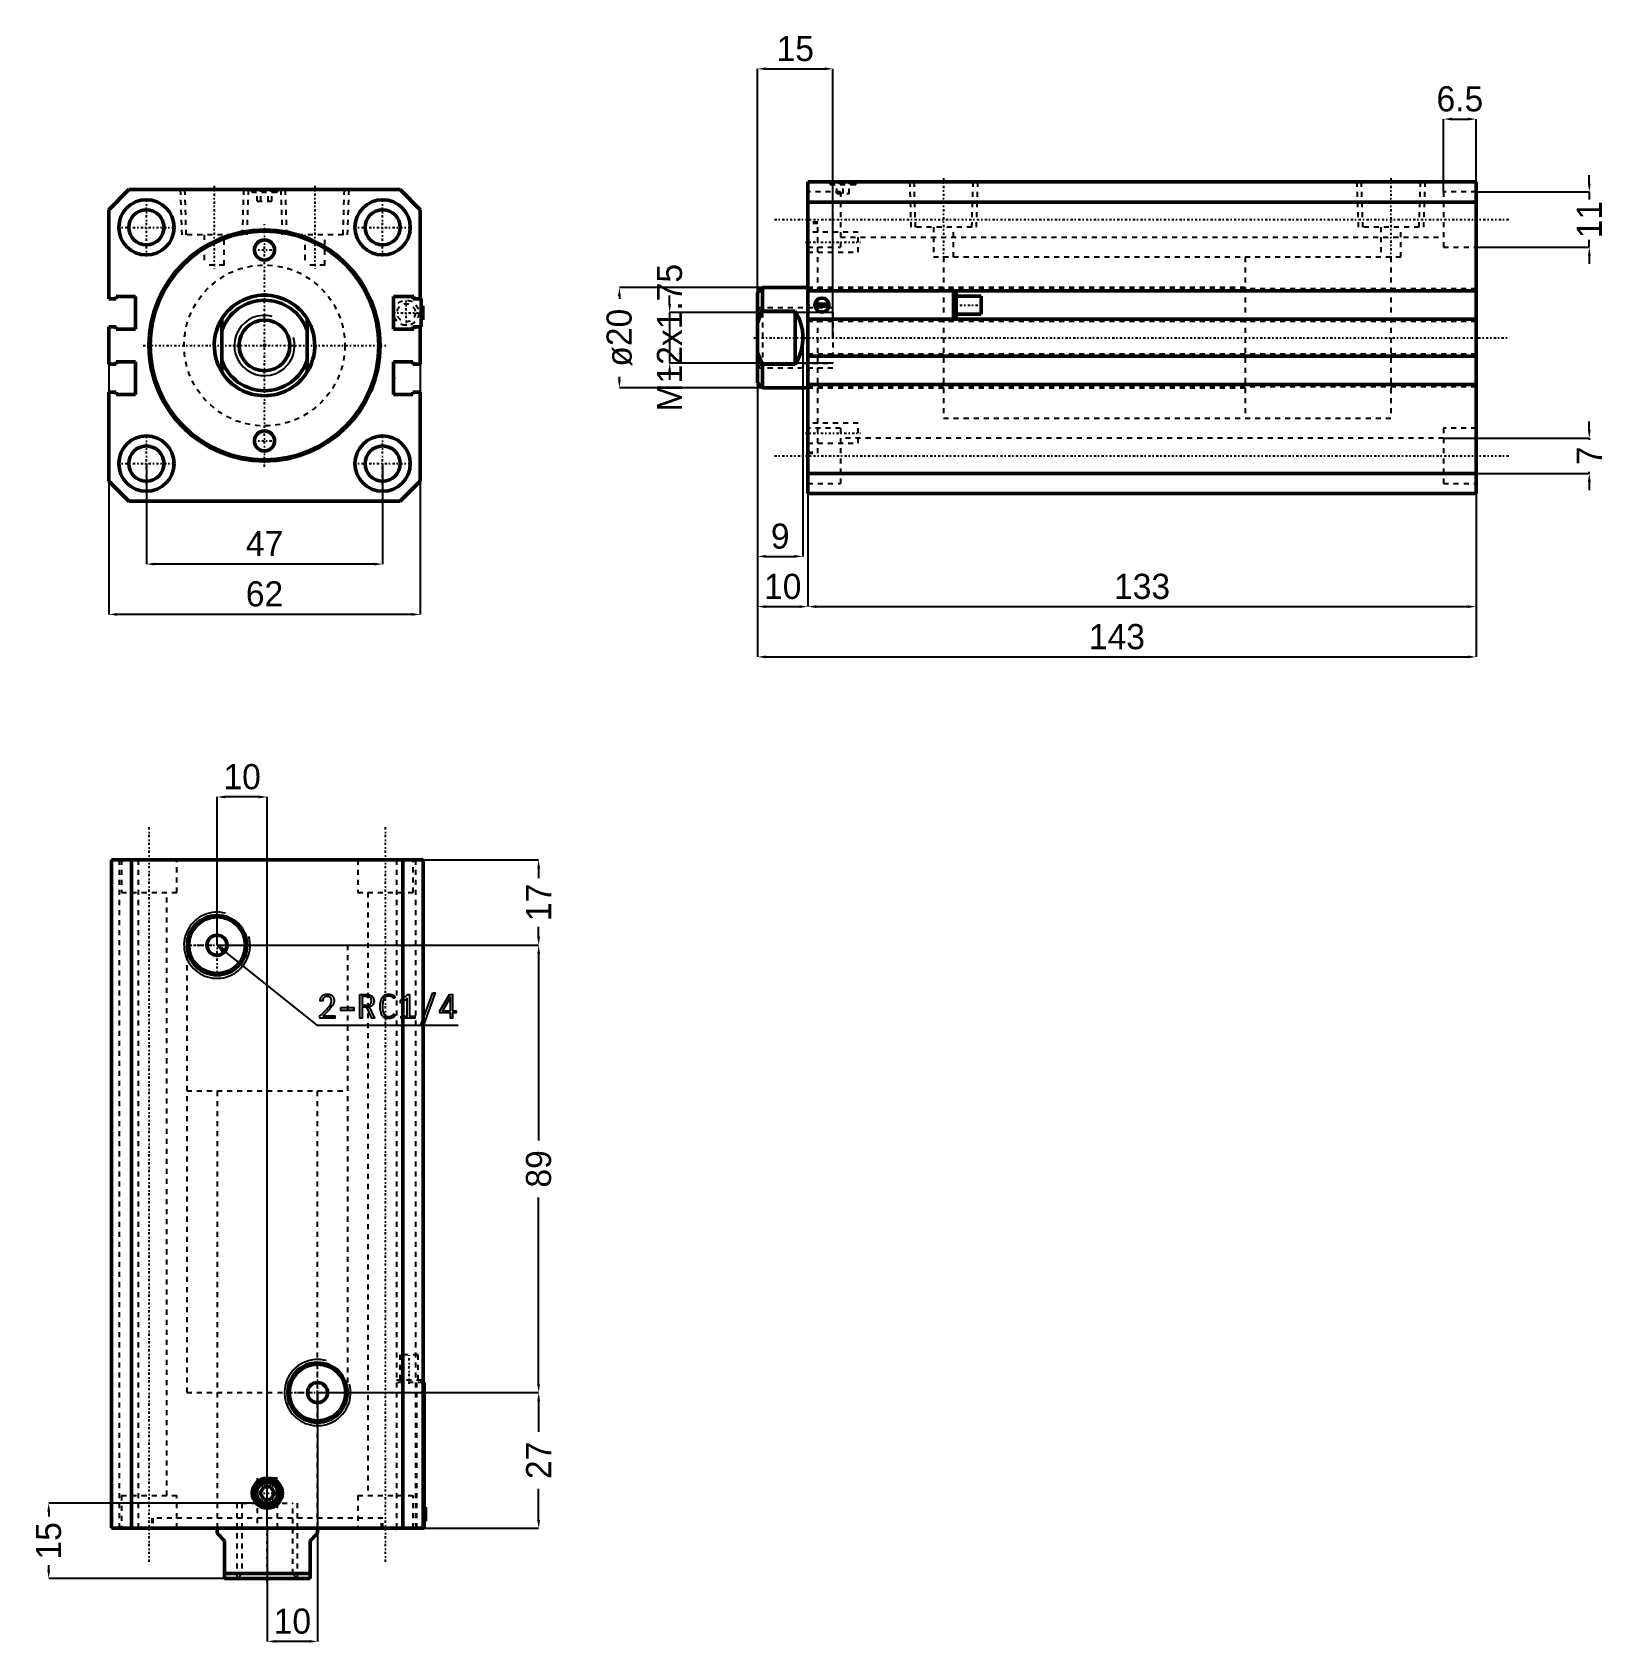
# Model space of a CAD drawing. Header units: millimetres. Extents: x -46 to 267, y -258 to 62.
import ezdxf

# ---------------------------------------------------------------- set-up
doc = ezdxf.new("R2010")
doc.units = ezdxf.units.MM
doc.linetypes.add('Center', pattern=[1.5, 0.45, -0.5, 0.05, -0.5])
doc.linetypes.add('Dashed', pattern=[2, 1, -1])
for name, color, linetype, lineweight in [('2d ConnectionPoints', 7, 'Continuous', 50), ('AM_0', 7, 'Continuous', 50), ('AM_5', 3, 'Continuous', 25), ('AM_7', 7, 'Center', 25), ('AM_9', 6, 'Dashed', 25)]:
    doc.layers.add(name, color=color, linetype=linetype, lineweight=lineweight)
doc.dimstyles.new('ISO-25', dxfattribs={"dimtxt": 2.5, "dimasz": 2.5, "dimexe": 1.25, "dimexo": 0.625, "dimtad": 1, "dimtxsty": 'Standard', "dimcen": 2.5, "dimadec": 0, "dimazin": 0, "dimtfac": 1, "dimtmove": 0, "dimatfit": 3, "dimfxl": 1, "dimarcsym": 0})

# ---------------------------------------------------------------- blocks, each defined once
blk = doc.blocks.new('1_RODmgcxhc_a_sd_32_60__IN_0_in_MGCXHC_A_IN_SD_32_60ST_Tx1_0__0')
at = {"layer": 'AM_0'}
for p, q in [((-8.5, -5.27), (-8.5, 5.27)), ((8.5, 5.27), (8.5, -5.27))]:
    blk.add_line(p, q, dxfattribs=at)
for points in [[(-8.5, 5.27), (-8.93, 4.51), (-9.29, 3.71), (-9.57, 2.89), (-9.79, 2.04), (-9.93, 1.18), (-10, 0.31), (-9.98, -0.56), (-9.9, -1.43), (-9.74, -2.29), (-9.5, -3.13), (-9.19, -3.94), (-8.81, -4.73), (-8.5, -5.27)], [(8.5, -5.27), (8.93, -4.51), (9.29, -3.71), (9.57, -2.89), (9.79, -2.04), (9.93, -1.18), (10, -0.31), (9.98, 0.56), (9.9, 1.43), (9.74, 2.29), (9.5, 3.13), (9.19, 3.94), (8.81, 4.73), (8.5, 5.27)]]:
    blk.add_lwpolyline(points, dxfattribs=at)
blk.add_circle((0, 0), 5.05, dxfattribs=at)
for radius, start, end in [(10, 31.7883, 148.2117), (9, 19.1881, 160.8119), (9, 199.1881, 340.8119), (10, 211.7883, 328.2117)]:
    blk.add_arc((0, 0), radius, start, end, dxfattribs=at)
at = {"layer": 'AM_5'}
blk.add_arc((0, 0), 6, 75, 15, dxfattribs=at)
blk = doc.blocks.new('2_JFS_04MGCXHC_0_in_MGCXHC_A_IN_SD_32_60ST_Tx1_0__0')
at = {"layer": 'AM_0'}
for p, q in [((29.7, 9.75), (25.7, 9.75)), ((25.7, 9.75), (25.7, 3.25)), ((29.7, 9.3), (29.7, 9.75)), ((31.2, 9.3), (29.7, 9.3)), ((31.2, 3.7), (31.2, 9.3)), ((31.5, 7.9), (31.2, 7.9)), ((31.5, 5.1), (31.5, 7.9)), ((25.7, 3.25), (29.7, 3.25)), ((29.7, 3.25), (29.7, 3.7)), ((29.7, 3.7), (31.2, 3.7)), ((31.2, 5.1), (31.5, 5.1))]:
    blk.add_line(p, q, dxfattribs=at)
at = {"layer": 'AM_7'}
for p, q in [((25.575, 6.5), (30.825, 6.5)), ((28.2, 3.875), (28.2, 9.125)), ((31.515, 6.5), (31.185, 6.5))]:
    blk.add_line(p, q, dxfattribs=at)
at = {"layer": 'AM_9'}
for p, q in [((31.3, 6.7), (31.5, 6.7)), ((31.3, 6.7), (31.3, 6.3)), ((31.3, 6.3), (31.5, 6.3))]:
    blk.add_line(p, q, dxfattribs=at)
for radius in [2.5, 1.8]:
    blk.add_circle((28.2, 6.5), radius, dxfattribs=at)
blk = doc.blocks.new('3_bodymgcxhc_a_sd_32_60_0_in_MGCXHC_A_IN_SD_32_60ST_Tx1_0__0')
at = {"layer": 'AM_0'}
for p, q in [((-27, 31), (-31, 27)), ((27, 31), (-27, 31)), ((31, 27), (27, 31)), ((-31, 27), (-31, 9.3)), ((31, 9.3), (31, 27)), ((-29.5, 9.75), (-25.7, 9.75)), ((-29.5, 9.3), (-29.5, 9.75)), ((-25.7, 9.75), (-25.7, 3.25)), ((25.7, 3.25), (25.7, 9.75)), ((25.7, 9.75), (29.5, 9.75)), ((29.5, 9.75), (29.5, 9.3)), ((-31, 9.3), (-29.5, 9.3)), ((29.5, 9.3), (31, 9.3)), ((-31, 3.7), (-31, -3.7)), ((-29.5, 3.7), (-31, 3.7)), ((-29.5, 3.25), (-29.5, 3.7)), ((-25.7, 3.25), (-29.5, 3.25)), ((29.5, 3.25), (25.7, 3.25)), ((31, 3.7), (29.5, 3.7)), ((29.5, 3.7), (29.5, 3.25)), ((31, -3.7), (31, 3.7)), ((-31, -3.7), (-29.5, -3.7)), ((-29.5, -3.7), (-29.5, -3.25)), ((-29.5, -3.25), (-25.7, -3.25)), ((-25.7, -3.25), (-25.7, -9.75)), ((25.7, -9.75), (25.7, -3.25)), ((25.7, -3.25), (29.5, -3.25)), ((29.5, -3.25), (29.5, -3.7)), ((29.5, -3.7), (31, -3.7)), ((-31, -9.3), (-31, -27)), ((-29.5, -9.3), (-31, -9.3)), ((-29.5, -9.75), (-29.5, -9.3)), ((29.5, -9.3), (29.5, -9.75)), ((31, -9.3), (29.5, -9.3)), ((31, -27), (31, -9.3)), ((-25.7, -9.75), (-29.5, -9.75)), ((29.5, -9.75), (25.7, -9.75)), ((-31, -27), (-27, -31)), ((27, -31), (31, -27)), ((-27, -31), (27, -31))]:
    blk.add_line(p, q, dxfattribs=at)
for centre, radius in [((-23.5, 23.5), 5.5), ((23.5, 23.5), 5.5), ((-23.5, 23.5), 3.5), ((23.5, 23.5), 3.5), ((0, 0), 23), ((0, 0), 22.75), ((0, 19), 2), ((-23.5, -23.5), 5.5), ((0, -19), 2), ((23.5, -23.5), 5.5), ((-23.5, -23.5), 3.5), ((23.5, -23.5), 3.5)]:
    blk.add_circle(centre, radius, dxfattribs=at)
at = {"layer": 'AM_5', "linetype": 'Dashed'}
for p, q in [((-16.77, 31), (-16.48, 22)), ((-3.23, 31), (-3.52, 22)), ((3.23, 31), (3.52, 22)), ((16.77, 31), (16.48, 22))]:
    blk.add_line(p, q, dxfattribs=at)
at = {"layer": 'AM_7'}
for p, q in [((-23.5, 17.73), (-23.5, 29.27)), ((-10, 31.75), (-10, 15.25)), ((0, 31.03), (0, 30.37)), ((10, 31.75), (10, 15.25)), ((23.5, 17.73), (23.5, 29.27)), ((-29.27, 23.5), (-17.73, 23.5)), ((0, -24.15), (0, 24.15)), ((17.73, 23.5), (29.27, 23.5)), ((-2.1, 19), (2.1, 19)), ((-24.15, 0), (24.15, 0)), ((-23.5, -29.27), (-23.5, -17.73)), ((-2.1, -19), (2.1, -19)), ((23.5, -29.27), (23.5, -17.73)), ((-29.27, -23.5), (-17.73, -23.5)), ((17.73, -23.5), (29.27, -23.5))]:
    blk.add_line(p, q, dxfattribs=at)
at = {"layer": 'AM_9'}
for p, q in [((-15.91, 31), (-15.63, 22)), ((-4.37, 22), (-4.09, 31)), ((-3, 31), (-2.4, 30.4)), ((-2.1, 30.7), (-2.4, 30.4)), ((2.4, 30.4), (-2.4, 30.4)), ((2.1, 30.7), (-2.1, 30.7)), ((-1.44, 28.7), (-1.44, 30.7)), ((-0.72, 28.7), (-0.72, 30.7)), ((0.72, 28.7), (0.72, 30.7)), ((1.44, 28.7), (1.44, 30.7)), ((2.4, 30.4), (2.1, 30.7)), ((2.4, 30.4), (3, 31)), ((4.09, 31), (4.37, 22)), ((15.63, 22), (15.91, 31)), ((-1.44, 28.7), (1.44, 28.7)), ((-4.37, 22), (-15.63, 22)), ((-12, 22), (-12, 16)), ((-8, 16), (-8, 22)), ((15.63, 22), (4.37, 22)), ((8, 22), (8, 16)), ((12, 16), (12, 22)), ((-8, 16), (-12, 16)), ((12, 16), (8, 16))]:
    blk.add_line(p, q, dxfattribs=at)
blk.add_circle((0, 0), 16, dxfattribs=at)
blk = doc.blocks.new('*D4')
at = {"layer": 'AM_5', "color": 0, "lineweight": -2}
for p, q in [((-23.5, -23.5), (-23.5, -43.5)), ((23.5, -23.5), (23.5, -43.5)), ((21.83, -43.5), (-21.83, -43.5))]:
    blk.add_line(p, q, dxfattribs=at)
at = {"layer": 'AM_5', "color": 0}
for points in [[(-21.83, -43.22), (-21.83, -43.78), (-23.5, -43.5)], [(21.83, -43.78), (21.83, -43.22), (23.5, -43.5)]]:
    blk.add_solid(points, dxfattribs=at)
at = {"layer": 'Defpoints', "color": 0}
for p in [(-23.5, -23.5), (23.5, -23.5), (-23.5, -43.5)]:
    blk.add_point(p, dxfattribs=at)
at = {"layer": 'AM_5', "color": 0, "insert": (0, -39.41), "char_height": 5, "attachment_point": 5}
blk.add_mtext('47', dxfattribs=at)
blk = doc.blocks.new('*D5')
at = {"layer": 'AM_5', "color": 0, "lineweight": -2}
for p, q in [((-31, 0), (-31, -53.5)), ((31, 0), (31, -53.5)), ((29.33, -53.5), (-29.33, -53.5))]:
    blk.add_line(p, q, dxfattribs=at)
at = {"layer": 'AM_5', "color": 0}
for points in [[(-29.33, -53.22), (-29.33, -53.78), (-31, -53.5)], [(29.33, -53.78), (29.33, -53.22), (31, -53.5)]]:
    blk.add_solid(points, dxfattribs=at)
at = {"layer": 'Defpoints', "color": 0}
for p in [(-31, 0), (31, 0), (-31, -53.5)]:
    blk.add_point(p, dxfattribs=at)
at = {"layer": 'AM_5', "color": 0, "insert": (0, -49.45), "char_height": 5, "attachment_point": 5}
blk.add_mtext('62', dxfattribs=at)
blk = doc.blocks.new('1_RODmgcxhc_a_sd_32_60__IN_0_in_MGCXHC_A_IN_SD_32_60ST_Tx1_0__2')
at = {"layer": 'AM_0'}
for p, q in [((-9, 10), (-10, 9)), ((0, 10), (-9, 10)), ((-9, 10), (-9, 5.27)), ((-10, 9), (-10, -9)), ((-2.5, 5.27), (-9, 5.27)), ((-2.5, 5.27), (-2.5, -5.27)), ((-9, -5.27), (-2.5, -5.27)), ((-9, -5.27), (-9, -10)), ((-10, -9), (-9, -10)), ((-9, -10), (0, -10))]:
    blk.add_line(p, q, dxfattribs=at)
for points in [[(-9, 5.27), (-9.55, 4.14), (-10, 2.96)], [(-2.5, -5.27), (-2.07, -4.51), (-1.71, -3.71), (-1.43, -2.89), (-1.21, -2.04), (-1.07, -1.18), (-1, -0.31), (-1.02, 0.56), (-1.1, 1.43), (-1.26, 2.29), (-1.5, 3.13), (-1.81, 3.94), (-2.19, 4.73), (-2.5, 5.27)], [(-10, -2.96), (-9.55, -4.13), (-9, -5.27)]]:
    blk.add_lwpolyline(points, dxfattribs=at)
at = {"layer": 'AM_5', "linetype": 'Dashed'}
for p, q in [((-10, 6), (5, 6)), ((-10, -6), (5, -6))]:
    blk.add_line(p, q, dxfattribs=at)
at = {"layer": 'AM_9'}
for p, q in [((116, 16), (87, 16)), ((87, 16), (87, -16)), ((116, 16), (116, -16)), ((87, 10), (0, 10)), ((-9.05, 5.05), (-10, 6)), ((5, 5.05), (-9.05, 5.05)), ((-9.05, 5.05), (-9.05, -5.05)), ((5, 5.05), (5, -5.05)), ((-10, -6), (-9.05, -5.05)), ((-9.05, -5.05), (5, -5.05)), ((0, -10), (87, -10)), ((87, -16), (116, -16))]:
    blk.add_line(p, q, dxfattribs=at)
blk = doc.blocks.new('2_JFS_04MGCXHC_0_in_MGCXHC_A_IN_SD_32_60ST_Tx1_0__2')
at = {"layer": 'AM_0'}
for p, q in [((0, 3.7), (0, 9.3)), ((29, 9.3), (0, 9.3)), ((4.16, 6.7), (1.44, 6.7)), ((29, 3.7), (29, 9.3)), ((29.5, 9), (29, 9)), ((29.5, 4), (29.5, 9)), ((34.5, 8.3), (29.5, 8.3)), ((34.5, 4.7), (34.5, 8.3)), ((29, 3.7), (0, 3.7)), ((1.44, 6.3), (4.16, 6.3)), ((29, 4), (29.5, 4)), ((29.5, 4.7), (34.5, 4.7))]:
    blk.add_line(p, q, dxfattribs=at)
blk.add_circle((2.8, 6.5), 1.4, dxfattribs=at)
for radius, start, end in [(1.37, 171.6364, 188.3636), (1.38, 351.6364, 8.3636)]:
    blk.add_arc((2.8, 6.5), radius, start, end, dxfattribs=at)
at = {"layer": 'AM_7'}
for p, q in [((1.33, 6.5), (4.27, 6.5)), ((2.8, 5.03), (2.8, 7.97)), ((28.72, 6.5), (34.78, 6.5))]:
    blk.add_line(p, q, dxfattribs=at)
at = {"layer": 'AM_9'}
for p, q in [((29, 9.75), (0, 9.75)), ((29, 9.3), (29, 9.75)), ((29, 3.25), (0, 3.25)), ((29, 3.25), (29, 3.7))]:
    blk.add_line(p, q, dxfattribs=at)
blk = doc.blocks.new('3_bodymgcxhc_a_sd_32_60_0_in_MGCXHC_A_IN_SD_32_60ST_Tx1_0__2')
at = {"layer": 'AM_0'}
for p, q in [((0, 9.3), (0, 31)), ((133, 31), (0, 31)), ((133, -31), (133, 31)), ((133, 27), (0, 27)), ((133, 9.3), (29, 9.3)), ((0, -31), (0, 3.7)), ((133, 3.7), (29, 3.7)), ((133, -3.7), (0, -3.7)), ((133, -9.3), (0, -9.3)), ((133, -27), (0, -27)), ((133, -31), (0, -31))]:
    blk.add_line(p, q, dxfattribs=at)
at = {"layer": 'AM_5', "linetype": 'Dashed'}
for p, q in [((20.23, 31), (20.52, 22)), ((33.77, 31), (33.48, 22)), ((109.23, 31), (109.52, 22)), ((122.77, 31), (122.48, 22))]:
    blk.add_line(p, q, dxfattribs=at)
at = {"layer": 'AM_7'}
for p, q in [((7, 31.03), (7, 30.37)), ((27, 31.75), (27, 15.25)), ((116, 31.75), (116, 15.25)), ((-6.65, 23.5), (139.65, 23.5)), ((-0.5, 19), (10.5, 19)), ((-10.75, 0), (139.65, 0)), ((-0.5, -19), (10.5, -19)), ((-6.65, -23.5), (139.65, -23.5))]:
    blk.add_line(p, q, dxfattribs=at)
at = {"layer": 'AM_9'}
for p, q in [((6.5, 29), (0, 29)), ((4, 31), (4.6, 30.4)), ((4.9, 30.7), (4.6, 30.4)), ((9.4, 30.4), (4.6, 30.4)), ((9.1, 30.7), (4.9, 30.7)), ((5.75, 28.7), (5.75, 30.7)), ((6.5, 29), (6.5, 18)), ((7, 28.7), (7, 30.7)), ((8.25, 28.7), (8.25, 30.7)), ((9.4, 30.4), (9.1, 30.7)), ((9.4, 30.4), (10, 31)), ((21.09, 31), (21.37, 22)), ((32.63, 22), (32.91, 31)), ((110.09, 31), (110.37, 22)), ((121.63, 22), (121.91, 31)), ((133, 29), (126.5, 29)), ((126.5, 29), (126.5, 18)), ((5.75, 28.7), (8.25, 28.7)), ((2, 23), (0, 23)), ((2, 22.75), (0, 22.75)), ((2, -23), (2, 23)), ((10, 21), (0, 21)), ((6.5, 20), (126.5, 20)), ((10, 17), (10, 21)), ((32.63, 22), (21.37, 22)), ((25, 22), (25, 16)), ((29, 16), (29, 22)), ((121.63, 22), (110.37, 22)), ((114, 22), (114, 16)), ((118, 16), (118, 22)), ((0, 18), (6.5, 18)), ((0, 17), (10, 17)), ((126.5, 18), (133, 18)), ((118, 16), (25, 16)), ((27, 16), (27, -16)), ((116, 16), (116, -16)), ((27, 10), (0, 10)), ((133, 9.75), (29, 9.75)), ((133, 3.25), (29, 3.25)), ((133, -3.25), (0, -3.25)), ((133, -9.75), (0, -9.75)), ((0, -10), (27, -10)), ((27, -16), (116, -16)), ((10, -17), (0, -17)), ((6.5, -18), (0, -18)), ((6.5, -18), (6.5, -29)), ((10, -21), (10, -17)), ((133, -18), (126.5, -18)), ((126.5, -18), (126.5, -29)), ((0, -21), (10, -21)), ((126.5, -20), (6.5, -20)), ((0, -22.75), (2, -22.75)), ((0, -23), (2, -23)), ((0, -29), (6.5, -29)), ((126.5, -29), (133, -29))]:
    blk.add_line(p, q, dxfattribs=at)
blk = doc.blocks.new('*D20')
at = {"layer": 'AM_5', "color": 0, "lineweight": -2}
for p, q in [((98.12, 1.54), (98.12, -41.96)), ((107.12, 1.54), (107.12, -41.96)), ((99.79, -41.96), (105.46, -41.96))]:
    blk.add_line(p, q, dxfattribs=at)
at = {"layer": 'AM_5', "color": 0}
for points in [[(99.79, -41.68), (99.79, -42.24), (98.12, -41.96)], [(105.46, -42.24), (105.46, -41.68), (107.12, -41.96)]]:
    blk.add_solid(points, dxfattribs=at)
at = {"layer": 'Defpoints', "color": 0}
for p in [(98.12, 1.54), (107.12, 1.54), (107.12, -41.96)]:
    blk.add_point(p, dxfattribs=at)
at = {"layer": 'AM_5', "color": 0, "insert": (102.62, -37.96), "char_height": 5, "attachment_point": 5}
blk.add_mtext('9', dxfattribs=at)
blk = doc.blocks.new('*D21')
at = {"layer": 'AM_5', "color": 0, "lineweight": -2}
for p, q in [((98.12, 1.54), (98.12, -51.96)), ((108.12, 1.54), (108.12, -51.96)), ((99.79, -51.96), (106.46, -51.96))]:
    blk.add_line(p, q, dxfattribs=at)
at = {"layer": 'AM_5', "color": 0}
for points in [[(99.79, -51.68), (99.79, -52.24), (98.12, -51.96)], [(106.46, -52.24), (106.46, -51.68), (108.12, -51.96)]]:
    blk.add_solid(points, dxfattribs=at)
at = {"layer": 'Defpoints', "color": 0}
for p in [(98.12, 1.54), (108.12, 1.54), (108.12, -51.96)]:
    blk.add_point(p, dxfattribs=at)
at = {"layer": 'AM_5', "color": 0, "insert": (103.12, -47.96), "char_height": 5, "attachment_point": 5}
blk.add_mtext('10', dxfattribs=at)
blk = doc.blocks.new('*D22')
at = {"layer": 'AM_5', "color": 0, "lineweight": -2}
for p, q in [((99.12, 11.54), (70.62, 11.54)), ((70.62, 9.87), (70.62, 9.29)), ((70.62, -6.79), (70.62, -6.21)), ((99.12, -8.46), (70.62, -8.46))]:
    blk.add_line(p, q, dxfattribs=at)
at = {"layer": 'AM_5', "color": 0}
for points in [[(70.9, 9.87), (70.34, 9.87), (70.62, 11.54)], [(70.34, -6.79), (70.9, -6.79), (70.62, -8.46)]]:
    blk.add_solid(points, dxfattribs=at)
at = {"layer": 'Defpoints', "color": 0}
for p in [(99.12, 11.54), (70.62, -8.46), (99.12, -8.46)]:
    blk.add_point(p, dxfattribs=at)
at = {"layer": 'AM_5', "color": 0, "insert": (70.62, 1.54), "char_height": 5, "attachment_point": 5, "rotation": 90}
blk.add_mtext('ø20', dxfattribs=at)
blk = doc.blocks.new('*D23')
at = {"layer": 'AM_5', "color": 0, "lineweight": -2}
for p, q in [((98.12, 1.54), (98.12, -61.96)), ((241.12, 1.54), (241.12, -61.96)), ((99.79, -61.96), (239.46, -61.96))]:
    blk.add_line(p, q, dxfattribs=at)
at = {"layer": 'AM_5', "color": 0}
for points in [[(99.79, -61.68), (99.79, -62.24), (98.12, -61.96)], [(239.46, -62.24), (239.46, -61.68), (241.12, -61.96)]]:
    blk.add_solid(points, dxfattribs=at)
at = {"layer": 'Defpoints', "color": 0}
for p in [(98.12, 1.54), (241.12, 1.54), (241.12, -61.96)]:
    blk.add_point(p, dxfattribs=at)
at = {"layer": 'AM_5', "color": 0, "insert": (169.62, -57.96), "char_height": 5, "attachment_point": 5}
blk.add_mtext('143', dxfattribs=at)
blk = doc.blocks.new('*D24')
at = {"layer": 'AM_5', "color": 0, "lineweight": -2}
for p, q in [((263.62, 32.21), (263.62, 33.87)), ((241.12, 30.54), (263.62, 30.54)), ((263.62, 30.54), (263.62, 29.04)), ((241.12, 19.54), (263.62, 19.54)), ((263.62, 19.54), (263.62, 21.04)), ((263.62, 17.87), (263.62, 16.21))]:
    blk.add_line(p, q, dxfattribs=at)
at = {"layer": 'AM_5', "color": 0}
for points in [[(263.34, 32.21), (263.9, 32.21), (263.62, 30.54)], [(263.9, 17.87), (263.34, 17.87), (263.62, 19.54)]]:
    blk.add_solid(points, dxfattribs=at)
at = {"layer": 'Defpoints', "color": 0}
for p in [(241.12, 30.54), (241.12, 19.54), (263.62, 19.54)]:
    blk.add_point(p, dxfattribs=at)
at = {"layer": 'AM_5', "color": 0, "insert": (263.62, 25.04), "char_height": 5, "attachment_point": 5, "rotation": 90}
blk.add_mtext('11', dxfattribs=at)
blk = doc.blocks.new('*D25')
at = {"layer": 'AM_5', "color": 0, "lineweight": -2}
for p, q in [((263.62, -16.79), (263.62, -15.13)), ((234.62, -18.46), (263.62, -18.46)), ((263.62, -18.46), (263.62, -18.79)), ((234.62, -25.46), (263.62, -25.46)), ((263.62, -25.46), (263.62, -25.13)), ((263.62, -27.13), (263.62, -28.79))]:
    blk.add_line(p, q, dxfattribs=at)
at = {"layer": 'AM_5', "color": 0}
for points in [[(263.34, -16.79), (263.9, -16.79), (263.62, -18.46)], [(263.9, -27.13), (263.34, -27.13), (263.62, -25.46)]]:
    blk.add_solid(points, dxfattribs=at)
at = {"layer": 'Defpoints', "color": 0}
for p in [(234.62, -18.46), (234.62, -25.46), (263.62, -25.46)]:
    blk.add_point(p, dxfattribs=at)
at = {"layer": 'AM_5', "color": 0, "insert": (263.62, -21.96), "char_height": 5, "attachment_point": 5, "rotation": 90}
blk.add_mtext('7', dxfattribs=at)
blk = doc.blocks.new('*D26')
at = {"layer": 'AM_5', "color": 0, "lineweight": -2}
for p, q in [((234.62, 30.54), (234.62, 45.04)), ((236.29, 45.04), (239.46, 45.04)), ((241.12, 30.54), (241.12, 45.04))]:
    blk.add_line(p, q, dxfattribs=at)
at = {"layer": 'AM_5', "color": 0}
for points in [[(236.29, 45.32), (236.29, 44.76), (234.62, 45.04)], [(239.46, 44.76), (239.46, 45.32), (241.12, 45.04)]]:
    blk.add_solid(points, dxfattribs=at)
at = {"layer": 'Defpoints', "color": 0}
for p in [(241.12, 45.04), (234.62, 30.54), (241.12, 30.54)]:
    blk.add_point(p, dxfattribs=at)
at = {"layer": 'AM_5', "color": 0, "insert": (237.87, 49.04), "char_height": 5, "attachment_point": 5}
blk.add_mtext('6.5', dxfattribs=at)
blk = doc.blocks.new('*D27')
at = {"layer": 'AM_5', "color": 0, "lineweight": -2}
for p, q in [((108.12, 1.54), (108.12, -51.96)), ((241.12, 1.54), (241.12, -51.96)), ((109.79, -51.96), (239.46, -51.96))]:
    blk.add_line(p, q, dxfattribs=at)
at = {"layer": 'AM_5', "color": 0}
for points in [[(109.79, -51.68), (109.79, -52.24), (108.12, -51.96)], [(239.46, -52.24), (239.46, -51.68), (241.12, -51.96)]]:
    blk.add_solid(points, dxfattribs=at)
at = {"layer": 'Defpoints', "color": 0}
for p in [(108.12, 1.54), (241.12, 1.54), (241.12, -51.96)]:
    blk.add_point(p, dxfattribs=at)
at = {"layer": 'AM_5', "color": 0, "insert": (174.62, -47.96), "char_height": 5, "attachment_point": 5}
blk.add_mtext('133', dxfattribs=at)
blk = doc.blocks.new('*D28')
at = {"layer": 'AM_5', "color": 0, "lineweight": -2}
for p, q in [((98.12, 1.54), (98.12, 55.04)), ((99.79, 55.04), (111.46, 55.04)), ((113.12, 1.54), (113.12, 55.04))]:
    blk.add_line(p, q, dxfattribs=at)
at = {"layer": 'AM_5', "color": 0}
for points in [[(99.79, 55.32), (99.79, 54.76), (98.12, 55.04)], [(111.46, 54.76), (111.46, 55.32), (113.12, 55.04)]]:
    blk.add_solid(points, dxfattribs=at)
at = {"layer": 'Defpoints', "color": 0}
for p in [(113.12, 55.04), (98.12, 1.54), (113.12, 1.54)]:
    blk.add_point(p, dxfattribs=at)
at = {"layer": 'AM_5', "color": 0, "insert": (105.62, 59.04), "char_height": 5, "attachment_point": 5}
blk.add_mtext('15', dxfattribs=at)
blk = doc.blocks.new('*D29')
at = {"layer": 'AM_5', "color": 0, "lineweight": -2}
for p, q in [((80.62, 8.26), (80.62, 9.93)), ((113.12, 6.59), (80.62, 6.59)), ((80.62, 6.59), (80.62, -3.51)), ((113.12, -3.51), (80.62, -3.51)), ((80.62, -5.18), (80.62, -6.85))]:
    blk.add_line(p, q, dxfattribs=at)
at = {"layer": 'AM_5', "color": 0}
for points in [[(80.34, 8.26), (80.9, 8.26), (80.62, 6.59)], [(80.9, -5.18), (80.34, -5.18), (80.62, -3.51)]]:
    blk.add_solid(points, dxfattribs=at)
at = {"layer": 'Defpoints', "color": 0}
for p in [(113.12, 6.59), (80.62, -3.51), (113.12, -3.51)]:
    blk.add_point(p, dxfattribs=at)
at = {"layer": 'AM_5', "color": 0, "insert": (80.62, 1.54), "char_height": 5, "attachment_point": 5, "rotation": 90}
blk.add_mtext('M12x1.75', dxfattribs=at)
blk = doc.blocks.new('1_RODmgcxhc_a_sd_32_60__IN_0_in_MGCXHC_A_IN_SD_32_60ST_Tx1_0__4')
at = {"layer": 'AM_0'}
for p, q in [((-10, 0), (-10, -1)), ((10, -1), (10, 0)), ((-8.5, -2.5), (-10, -1)), ((-8.5, -10), (-8.5, -2.5)), ((10, -1), (8.5, -2.5)), ((8.5, -2.5), (8.5, -10)), ((-8.5, -9), (8.5, -9)), ((-8.5, -10), (8.5, -10))]:
    blk.add_line(p, q, dxfattribs=at)
at = {"layer": 'AM_5', "linetype": 'Dashed'}
for p, q in [((-6, -10), (-6, 5)), ((6, -10), (6, 5))]:
    blk.add_line(p, q, dxfattribs=at)
at = {"layer": 'AM_7'}
blk.add_line((0, -10.75), (0, 139.65), dxfattribs=at)
at = {"layer": 'AM_9'}
for p, q in [((-16, 116), (16, 116)), ((-16, 116), (-16, 87)), ((16, 87), (16, 116)), ((-16, 87), (16, 87)), ((-10, 87), (-10, 0)), ((10, 0), (10, 87)), ((-5.053, 5), (5.053, 5)), ((-5.053, 5), (-5.053, -9.053)), ((5.053, -9.053), (5.053, 5)), ((-5.053, -9.053), (-6, -10)), ((-5.053, -9.053), (5.053, -9.053)), ((6, -10), (5.053, -9.053))]:
    blk.add_line(p, q, dxfattribs=at)
blk = doc.blocks.new('2_JFS_04MGCXHC_0_in_MGCXHC_A_IN_SD_32_60ST_Tx1_0__4')
at = {"layer": 'AM_0'}
for p, q in [((31.2, 29), (31, 29)), ((31.2, 29), (31.2, 0)), ((31.5, 4.2), (31.2, 4.2)), ((31.5, 1.4), (31.5, 4.2)), ((31.2, 0), (31, 0)), ((31.2, 1.4), (31.5, 1.4))]:
    blk.add_line(p, q, dxfattribs=at)
at = {"layer": 'AM_7'}
for p, q in [((28.2, 28.72), (28.2, 34.78)), ((31.51, 2.8), (31.18, 2.8))]:
    blk.add_line(p, q, dxfattribs=at)
at = {"layer": 'AM_9'}
for p, q in [((26.4, 34.5), (26.4, 29.5)), ((30, 34.5), (26.4, 34.5)), ((30, 29.5), (30, 34.5)), ((30.7, 29.5), (25.7, 29.5)), ((31, 29), (25.7, 29)), ((25.7, 29), (25.7, 0)), ((29.7, 29), (29.7, 0)), ((30.7, 29), (30.7, 29.5)), ((31.5, 4.17), (31.3, 4.17)), ((31.3, 4.17), (31.3, 1.43)), ((31.3, 4.16), (31.5, 4.16)), ((31.3, 1.44), (31.5, 1.44)), ((31.3, 1.43), (31.5, 1.43))]:
    blk.add_line(p, q, dxfattribs=at)
blk = doc.blocks.new('3_bodymgcxhc_a_sd_32_60_0_in_MGCXHC_A_IN_SD_32_60ST_Tx1_0__4')
at = {"layer": 'AM_0'}
for p, q in [((-31, 133), (-31, 0)), ((31, 133), (-31, 133)), ((-27, 133), (-27, 0)), ((27, 133), (27, 0)), ((31, 133), (31, 0)), ((-0.72, 8.25), (-1.44, 7)), ((-1.44, 7), (-0.72, 5.75)), ((0.72, 8.25), (-0.72, 8.25)), ((1.44, 7), (0.72, 8.25)), ((0.72, 5.75), (1.44, 7)), ((-0.72, 5.75), (0.72, 5.75)), ((31, 0), (-31, 0))]:
    blk.add_line(p, q, dxfattribs=at)
for centre, radius in [((-10, 116), 5.91), ((-10, 116), 5.63), ((-10, 116), 2), ((10, 27), 5.91), ((10, 27), 5.63), ((10, 27), 2), ((0, 7), 3), ((0, 7), 2.4), ((0, 7), 2.1)]:
    blk.add_circle(centre, radius, dxfattribs=at)
at = {"layer": 'AM_5'}
for centre in [(-10, 116), (10, 27)]:
    blk.add_arc(centre, 6.58, 75, 15, dxfattribs=at)
at = {"layer": 'AM_7'}
for p, q in [((-23.5, -6.65), (-23.5, 139.65)), ((23.5, -6.65), (23.5, 139.65)), ((-10, 109.79), (-10, 122.21)), ((-16.21, 116), (-3.79, 116)), ((10, 20.79), (10, 33.21)), ((3.79, 27), (16.21, 27)), ((-3.15, 7), (3.15, 7))]:
    blk.add_line(p, q, dxfattribs=at)
at = {"layer": 'AM_9'}
for p, q in [((-29.5, 133), (-29.5, 0)), ((-29, 133), (-29, 126.5)), ((-25.7, 133), (-25.7, 0)), ((-18, 126.5), (-18, 133)), ((18, 133), (18, 126.5)), ((25.7, 133), (25.7, 0)), ((29, 126.5), (29, 133)), ((29.5, 133), (29.5, 0)), ((-29, 126.5), (-18, 126.5)), ((-20, 6.5), (-20, 126.5)), ((18, 126.5), (29, 126.5)), ((20, 126.5), (20, 6.5)), ((-16, 116), (16, 116)), ((-16, 116), (-16, 27)), ((16, 27), (16, 116)), ((-16, 27), (16, 27)), ((-10, 27), (-10, 0)), ((10, 0), (10, 27)), ((2, 10), (-2, 10)), ((-2, 10), (-2, 0)), ((2, 0), (2, 10)), ((-29, 6.5), (-18, 6.5)), ((-29, 6.5), (-29, 0)), ((-18, 0), (-18, 6.5)), ((18, 6.5), (29, 6.5)), ((18, 6.5), (18, 0)), ((29, 0), (29, 6.5)), ((23, 2), (-23, 2)), ((-23, 2), (-23, 0)), ((-22.75, 2), (-22.75, 0)), ((22.75, 0), (22.75, 2)), ((23, 0), (23, 2))]:
    blk.add_line(p, q, dxfattribs=at)
blk = doc.blocks.new('*D40')
at = {"layer": 'AM_5', "color": 0, "lineweight": -2}
for p, q in [((0.55, -230.32), (-42.95, -230.32)), ((-42.95, -231.99), (-42.95, -232.99)), ((-42.95, -243.65), (-42.95, -242.65)), ((0.55, -245.32), (-42.95, -245.32))]:
    blk.add_line(p, q, dxfattribs=at)
at = {"layer": 'AM_5', "color": 0}
for points in [[(-42.67, -231.99), (-43.22, -231.99), (-42.95, -230.32)], [(-43.22, -243.65), (-42.67, -243.65), (-42.95, -245.32)]]:
    blk.add_solid(points, dxfattribs=at)
at = {"layer": 'Defpoints', "color": 0}
for p in [(-42.95, -230.32), (0.55, -230.32), (0.55, -245.32)]:
    blk.add_point(p, dxfattribs=at)
at = {"layer": 'AM_5', "color": 0, "insert": (-42.95, -237.82), "char_height": 5, "attachment_point": 5, "rotation": 90}
blk.add_mtext('15', dxfattribs=at)
blk = doc.blocks.new('*D41')
at = {"layer": 'AM_5', "color": 0, "lineweight": -2}
for p, q in [((10.55, -208.32), (54.55, -208.32)), ((54.55, -209.99), (54.55, -216.15)), ((54.55, -233.65), (54.55, -227.49)), ((0.55, -235.32), (54.55, -235.32))]:
    blk.add_line(p, q, dxfattribs=at)
at = {"layer": 'AM_5', "color": 0}
for points in [[(54.83, -209.99), (54.28, -209.99), (54.55, -208.32)], [(54.28, -233.65), (54.83, -233.65), (54.55, -235.32)]]:
    blk.add_solid(points, dxfattribs=at)
at = {"layer": 'Defpoints', "color": 0}
for p in [(10.55, -208.32), (54.55, -208.32), (0.55, -235.32)]:
    blk.add_point(p, dxfattribs=at)
at = {"layer": 'AM_5', "color": 0, "insert": (54.55, -221.82), "char_height": 5, "attachment_point": 5, "rotation": 90}
blk.add_mtext('27', dxfattribs=at)
blk = doc.blocks.new('*D42')
at = {"layer": 'AM_5', "color": 0, "lineweight": -2}
for p, q in [((-9.45, -119.32), (54.55, -119.32)), ((54.55, -120.99), (54.55, -158.15)), ((54.55, -206.65), (54.55, -169.49)), ((10.55, -208.32), (54.55, -208.32))]:
    blk.add_line(p, q, dxfattribs=at)
at = {"layer": 'AM_5', "color": 0}
for points in [[(54.83, -120.99), (54.28, -120.99), (54.55, -119.32)], [(54.28, -206.65), (54.83, -206.65), (54.55, -208.32)]]:
    blk.add_solid(points, dxfattribs=at)
at = {"layer": 'Defpoints', "color": 0}
for p in [(-9.45, -119.32), (54.55, -119.32), (10.55, -208.32)]:
    blk.add_point(p, dxfattribs=at)
at = {"layer": 'AM_5', "color": 0, "insert": (54.55, -163.82), "char_height": 5, "attachment_point": 5, "rotation": 90}
blk.add_mtext('89', dxfattribs=at)
blk = doc.blocks.new('*D43')
at = {"layer": 'AM_5', "color": 0, "lineweight": -2}
for p, q in [((0.55, -102.32), (54.55, -102.32)), ((54.55, -103.99), (54.55, -105.99)), ((54.55, -117.65), (54.55, -115.65)), ((-9.45, -119.32), (54.55, -119.32))]:
    blk.add_line(p, q, dxfattribs=at)
at = {"layer": 'AM_5', "color": 0}
for points in [[(54.83, -103.99), (54.28, -103.99), (54.55, -102.32)], [(54.28, -117.65), (54.83, -117.65), (54.55, -119.32)]]:
    blk.add_solid(points, dxfattribs=at)
at = {"layer": 'Defpoints', "color": 0}
for p in [(0.55, -102.32), (54.55, -102.32), (-9.45, -119.32)]:
    blk.add_point(p, dxfattribs=at)
at = {"layer": 'AM_5', "color": 0, "insert": (54.55, -110.82), "char_height": 5, "attachment_point": 5, "rotation": 90}
blk.add_mtext('17', dxfattribs=at)
blk = doc.blocks.new('*D44')
at = {"layer": 'AM_5', "color": 0, "lineweight": -2}
for p, q in [((10.55, -208.32), (10.55, -257.82)), ((0.55, -235.32), (0.55, -257.82)), ((8.89, -257.82), (2.22, -257.82))]:
    blk.add_line(p, q, dxfattribs=at)
at = {"layer": 'AM_5', "color": 0}
for points in [[(2.22, -257.54), (2.22, -258.1), (0.55, -257.82)], [(8.89, -258.1), (8.89, -257.54), (10.55, -257.82)]]:
    blk.add_solid(points, dxfattribs=at)
at = {"layer": 'Defpoints', "color": 0}
for p in [(10.55, -208.32), (0.55, -235.32), (0.55, -257.82)]:
    blk.add_point(p, dxfattribs=at)
at = {"layer": 'AM_5', "color": 0, "insert": (5.55, -253.82), "char_height": 5, "attachment_point": 5}
blk.add_mtext('10', dxfattribs=at)
blk = doc.blocks.new('*D45')
at = {"layer": 'AM_5', "color": 0, "lineweight": -2}
for p, q in [((-9.45, -119.32), (-9.45, -89.82)), ((-1.11, -89.82), (-7.78, -89.82)), ((0.55, -235.32), (0.55, -89.82))]:
    blk.add_line(p, q, dxfattribs=at)
at = {"layer": 'AM_5', "color": 0}
for points in [[(-7.78, -89.54), (-7.78, -90.1), (-9.45, -89.82)], [(-1.11, -90.1), (-1.11, -89.54), (0.55, -89.82)]]:
    blk.add_solid(points, dxfattribs=at)
at = {"layer": 'Defpoints', "color": 0}
for p in [(-9.45, -89.82), (-9.45, -119.32), (0.55, -235.32)]:
    blk.add_point(p, dxfattribs=at)
at = {"layer": 'AM_5', "color": 0, "insert": (-4.45, -85.82), "char_height": 5, "attachment_point": 5}
blk.add_mtext('10', dxfattribs=at)

msp = doc.modelspace()

# ---------------------------------------------------------------- linework, layer by layer
at = {"layer": '2d ConnectionPoints'}
for p in [(25.7, 6.5), (25.7, 6.5), (108.123, 8.04), (108.123, 8.04), (0, 0), (108.123, 1.54), (108.123, -4.96), (25.7, -6.5), (0.554, -235.32), (26.254, -235.32), (26.254, -235.32), (26.254, -235.32)]:
    msp.add_point(p, dxfattribs=at)
at = {"layer": 'AM_5'}
for p, q in [((10.554, -135.32), (-9.446, -119.32)), ((38.554, -135.32), (10.554, -135.32))]:
    msp.add_line(p, q, dxfattribs=at)
for points in [[(-9.446, -119.32), (-7.936, -120.101), (-8.353, -120.621), (-9.446, -119.32)], [(11.201, -133.209), (11.201, -133.209), (11.415, -133.013), (11.72, -132.727), (11.72, -132.727), (12.006, -132.451), (12.186, -132.271), (12.186, -132.271), (12.358, -132.09), (12.605, -131.806), (12.605, -131.806), (12.838, -131.506), (12.985, -131.298), (12.985, -131.298), (13.115, -131.09), (13.256, -130.794), (13.256, -130.794), (13.331, -130.517), (13.346, -130.342), (13.346, -130.342), (13.341, -130.244), (13.318, -130.106), (13.318, -130.106), (13.275, -129.977), (13.235, -129.897), (13.235, -129.897), (13.188, -129.823), (13.104, -129.724), (13.104, -129.724), (13.006, -129.641), (12.931, -129.595), (12.931, -129.595), (12.852, -129.556), (12.726, -129.514), (12.726, -129.514), (12.592, -129.492), (12.498, -129.488), (12.498, -129.488), (12.393, -129.492), (12.246, -129.515), (12.246, -129.515), (12.109, -129.558), (12.023, -129.598), (12.023, -129.598), (11.944, -129.646), (11.838, -129.733), (11.838, -129.733), (11.749, -129.838), (11.698, -129.918), (11.698, -129.918), (11.656, -130.005), (11.61, -130.147), (11.61, -130.147), (11.586, -130.303), (11.581, -130.414), (11.094, -130.414), (11.094, -130.414), (11.101, -130.247), (11.141, -130.015), (11.141, -130.015), (11.214, -129.804), (11.282, -129.676), (11.282, -129.676), (11.363, -129.559), (11.504, -129.405), (11.504, -129.405), (11.668, -129.278), (11.791, -129.208), (11.791, -129.208), (11.921, -129.151), (12.128, -129.089), (12.128, -129.089), (12.346, -129.055), (12.498, -129.049), (12.498, -129.049), (12.64, -129.055), (12.846, -129.086), (12.846, -129.086), (13.044, -129.145), (13.17, -129.198), (13.17, -129.198), (13.29, -129.264), (13.451, -129.383), (13.451, -129.383), (13.589, -129.527), (13.669, -129.637), (13.669, -129.637), (13.736, -129.757), (13.809, -129.952), (13.809, -129.952), (13.849, -130.166), (13.856, -130.32), (13.856, -130.32), (13.845, -130.493), (13.787, -130.759), (13.787, -130.759), (13.679, -131.033), (13.58, -131.22), (13.58, -131.22), (13.466, -131.406), (13.28, -131.674), (13.28, -131.674), (13.079, -131.931), (12.935, -132.096), (12.935, -132.096), (12.78, -132.263), (12.52, -132.534), (12.52, -132.534), (12.227, -132.829), (12.013, -133.04), (11.669, -133.378), (13.996, -133.381), (13.996, -133.82), (11.029, -133.82), (11.029, -133.365), (11.201, -133.209)], [(18.97, -129.107), (20.342, -129.107), (20.342, -129.107), (20.482, -129.113), (20.69, -129.141), (20.69, -129.141), (20.894, -129.195), (21.027, -129.244), (21.027, -129.244), (21.155, -129.305), (21.33, -129.418), (21.33, -129.418), (21.484, -129.559), (21.575, -129.668), (21.575, -129.668), (21.653, -129.789), (21.737, -129.992), (21.737, -129.992), (21.782, -130.221), (21.791, -130.388), (21.791, -130.388), (21.78, -130.572), (21.724, -130.822), (21.724, -130.822), (21.621, -131.041), (21.525, -131.169), (21.525, -131.169), (21.411, -131.284), (21.217, -131.428), (21.217, -131.428), (20.994, -131.54), (20.829, -131.597), (21.908, -133.852), (21.382, -133.852), (20.329, -131.675), (20.257, -131.675), (19.451, -131.675), (19.451, -133.82), (18.97, -133.82), (18.97, -129.107)], [(20.114, -131.252), (20.114, -131.252), (20.252, -131.25), (20.442, -131.237), (20.442, -131.237), (20.614, -131.214), (20.719, -131.192), (20.719, -131.192), (20.815, -131.163), (20.947, -131.1), (20.947, -131.1), (21.062, -131.013), (21.13, -130.942), (21.13, -130.942), (21.188, -130.859), (21.25, -130.707), (21.25, -130.707), (21.284, -130.522), (21.291, -130.381), (21.291, -130.381), (21.279, -130.202), (21.216, -129.975), (21.216, -129.975), (21.1, -129.799), (20.993, -129.71), (20.993, -129.71), (20.868, -129.641), (20.659, -129.565), (20.659, -129.565), (20.423, -129.525), (20.251, -129.517), (19.451, -129.517), (19.451, -131.252), (20.114, -131.252)], [(24.686, -133.93), (24.686, -133.93), (24.369, -133.906), (23.956, -133.778), (23.956, -133.778), (23.618, -133.541), (23.435, -133.323), (23.435, -133.323), (23.285, -133.056), (23.123, -132.57), (23.123, -132.57), (23.035, -131.98), (23.019, -131.529), (23.019, -131.529), (23.037, -131.052), (23.131, -130.435), (23.131, -130.435), (23.305, -129.932), (23.466, -129.661), (23.466, -129.661), (23.66, -129.441), (24.009, -129.202), (24.009, -129.202), (24.427, -129.073), (24.745, -129.049), (24.745, -129.049), (25.049, -129.072), (25.45, -129.193), (25.45, -129.193), (25.786, -129.417), (25.973, -129.624), (25.661, -129.878), (25.661, -129.878), (25.573, -129.785), (25.44, -129.67), (25.44, -129.67), (25.303, -129.584), (25.211, -129.543), (25.211, -129.543), (25.119, -129.511), (24.986, -129.477), (24.986, -129.477), (24.859, -129.459), (24.777, -129.455), (24.777, -129.455), (24.593, -129.464), (24.346, -129.513), (24.346, -129.513), (24.135, -129.603), (24.015, -129.686), (24.015, -129.686), (23.909, -129.787), (23.774, -129.969), (23.774, -129.969), (23.669, -130.189), (23.615, -130.357), (23.615, -130.357), (23.573, -130.542), (23.526, -130.855), (23.526, -130.855), (23.501, -131.208), (23.497, -131.467), (23.497, -131.467), (23.508, -131.848), (23.569, -132.349), (23.569, -132.349), (23.682, -132.764), (23.786, -132.993), (23.786, -132.993), (23.915, -133.182), (24.162, -133.386), (24.162, -133.386), (24.471, -133.497), (24.712, -133.518), (24.712, -133.518), (24.965, -133.499), (25.292, -133.398), (25.292, -133.398), (25.558, -133.212), (25.7, -133.04), (25.989, -133.3), (25.989, -133.3), (25.812, -133.527), (25.469, -133.773), (25.469, -133.773), (25.03, -133.905), (24.686, -133.93)], [(27.162, -133.404), (28.358, -133.404), (28.358, -129.887), (28.358, -129.887), (28.293, -129.952), (28.185, -130.053), (28.185, -130.053), (28.061, -130.159), (27.971, -130.232), (27.971, -130.232), (27.877, -130.304), (27.735, -130.407), (27.735, -130.407), (27.593, -130.503), (27.497, -130.563), (27.497, -130.563), (27.403, -130.618), (27.273, -130.684), (27.273, -130.684), (27.155, -130.731), (27.084, -130.752), (27.084, -130.258), (27.084, -130.258), (27.173, -130.216), (27.313, -130.136), (27.313, -130.136), (27.46, -130.035), (27.563, -129.957), (27.563, -129.957), (27.667, -129.874), (27.817, -129.744), (27.817, -129.744), (27.962, -129.609), (28.056, -129.517), (28.056, -129.517), (28.144, -129.426), (28.263, -129.297), (28.263, -129.297), (28.364, -129.18), (28.423, -129.107), (28.839, -129.107), (28.839, -133.404), (29.924, -133.404), (29.924, -133.82), (27.162, -133.82), (27.162, -133.404)], [(33.486, -128.782), (33.98, -128.782), (31.698, -135.055), (31.204, -135.055), (33.486, -128.782)], [(36.979, -132.78), (34.873, -132.78), (34.873, -132.357), (36.79, -129.107), (37.434, -129.107), (37.434, -132.341), (38.136, -132.341), (38.136, -132.78), (37.434, -132.78), (37.434, -133.82), (36.979, -133.82), (36.979, -132.78)], [(36.985, -132.341), (36.985, -129.653), (35.432, -132.341), (36.985, -132.341)], [(15.204, -131.727), (17.804, -131.727), (17.804, -132.312), (15.204, -132.312), (15.204, -131.727)]]:
    msp.add_lwpolyline(points, dxfattribs=at)

# ---------------------------------------------------------------- block references
for name, p in [('3_bodymgcxhc_a_sd_32_60_0_in_MGCXHC_A_IN_SD_32_60ST_Tx1_0__2', (108.123, 1.54)), ('3_bodymgcxhc_a_sd_32_60_0_in_MGCXHC_A_IN_SD_32_60ST_Tx1_0__0', (0, 0)), ('1_RODmgcxhc_a_sd_32_60__IN_0_in_MGCXHC_A_IN_SD_32_60ST_Tx1_0__2', (108.123, 1.54)), ('1_RODmgcxhc_a_sd_32_60__IN_0_in_MGCXHC_A_IN_SD_32_60ST_Tx1_0__0', (0, 0)), ('2_JFS_04MGCXHC_0_in_MGCXHC_A_IN_SD_32_60ST_Tx1_0__0', (0, 0)), ('2_JFS_04MGCXHC_0_in_MGCXHC_A_IN_SD_32_60ST_Tx1_0__2', (108.123, 1.54)), ('3_bodymgcxhc_a_sd_32_60_0_in_MGCXHC_A_IN_SD_32_60ST_Tx1_0__4', (0.554, -235.32)), ('1_RODmgcxhc_a_sd_32_60__IN_0_in_MGCXHC_A_IN_SD_32_60ST_Tx1_0__4', (0.554, -235.32)), ('2_JFS_04MGCXHC_0_in_MGCXHC_A_IN_SD_32_60ST_Tx1_0__4', (0.554, -235.32))]:
    msp.add_blockref(name, p)

# ---------------------------------------------------------------- dimensions: what is measured, and where the dimension line sits
for base, p1, p2, text, picture, middle in [((113.123, 55.04), (98.123, 1.54), (113.123, 1.54), '15', '*D28', (105.623, 55.04)), ((241.123, 45.04), (234.623, 30.54), (241.123, 30.54), '6.5', '*D26', (237.873, 45.04)), ((-31, -53.5), (31, 0), (-31, 0), '62', '*D5', (0, -53.5)), ((107.123, -41.96), (98.123, 1.54), (107.123, 1.54), '9', '*D20', (102.623, -41.96)), ((108.123, -51.96), (98.123, 1.54), (108.123, 1.54), '10', '*D21', (103.123, -51.96)), ((241.123, -61.96), (98.123, 1.54), (241.123, 1.54), '143', '*D23', (169.623, -61.96)), ((241.123, -51.96), (108.123, 1.54), (241.123, 1.54), '133', '*D27', (174.623, -51.96)), ((-23.5, -43.5), (23.5, -23.5), (-23.5, -23.5), '47', '*D4', (0, -43.5)), ((-9.446, -89.82), (0.554, -235.32), (-9.446, -119.32), '10', '*D45', (-4.446, -89.82)), ((0.554, -257.82), (10.554, -208.32), (0.554, -235.32), '10', '*D44', (5.554, -257.82))]:
    dim = msp.add_linear_dim(base=base, p1=p1, p2=p2, text=text, dimstyle='ISO-25', override={"dimtxt": 5, "dimasz": 1.666667, "dimexe": 0, "dimexo": 0, "dimgap": 1.5}, dxfattribs=at)
    dim.commit()
    dim.dimension.update_dxf_attribs({"geometry": picture, "text_midpoint": middle, "dimtype": 160})
for base, p1, p2, text, picture, middle in [((263.623, 19.54), (241.123, 30.54), (241.123, 19.54), '11', '*D24', (263.623, 25.04)), ((80.623, -3.513), (113.123, 6.593), (113.123, -3.513), 'M12x1.75', '*D29', (80.623, 1.54)), ((70.623, -8.46), (99.123, 11.54), (99.123, -8.46), 'ø20', '*D22', (70.623, 1.54)), ((263.623, -25.46), (234.623, -18.46), (234.623, -25.46), '7', '*D25', (263.623, -21.96)), ((54.554, -102.32), (-9.446, -119.32), (0.554, -102.32), '17', '*D43', (54.554, -110.82)), ((54.554, -119.32), (10.554, -208.32), (-9.446, -119.32), '89', '*D42', (54.554, -163.82)), ((54.554, -208.32), (0.554, -235.32), (10.554, -208.32), '27', '*D41', (54.554, -221.82)), ((-42.946, -230.32), (0.554, -245.32), (0.554, -230.32), '15', '*D40', (-42.946, -237.82))]:
    dim = msp.add_linear_dim(base=base, p1=p1, p2=p2, angle=90, text=text, dimstyle='ISO-25', override={"dimtxt": 5, "dimasz": 1.666667, "dimexe": 0, "dimexo": 0, "dimgap": 1.5}, dxfattribs=at)
    dim.commit()
    dim.dimension.update_dxf_attribs({"geometry": picture, "text_midpoint": middle, "dimtype": 160, "text_rotation": 90})

doc.saveas('drawing.dxf')
